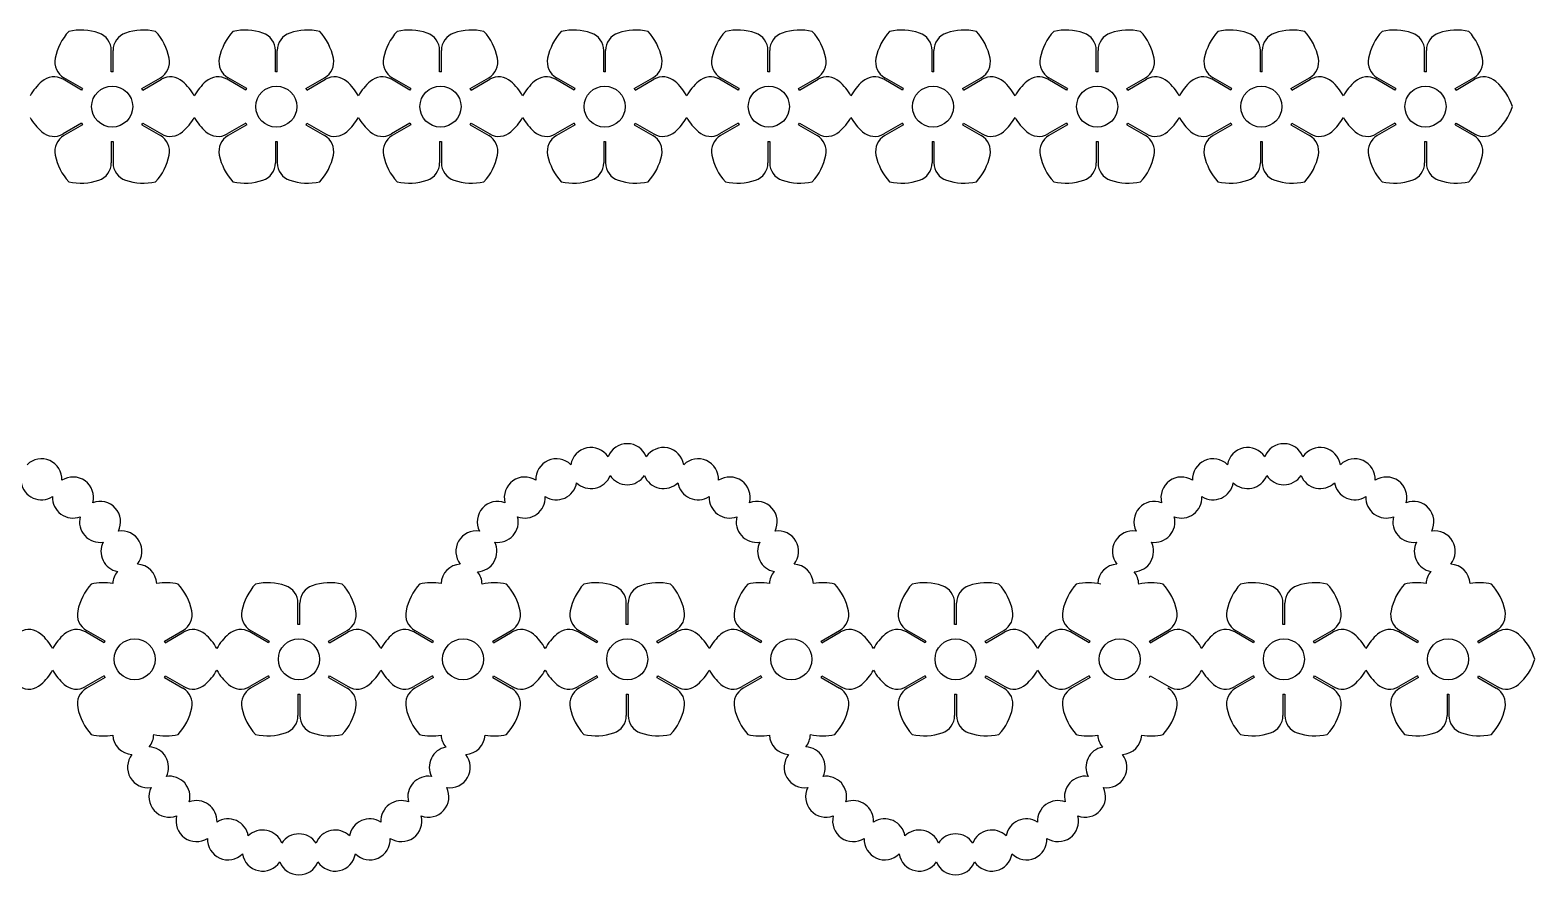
# Model space of a CAD drawing. Extents: x 437 to 1097, y -164 to 79.
# Drawn here: x 950.2 to 1096.8, y -3.3 to 79.1 of the extents above; entities that cross this region are included whole.
import ezdxf

# ---------------------------------------------------------------- set-up
doc = ezdxf.new("R2010")
doc.units = 0
doc.layers.get('0').update_dxf_attribs({"linetype": 'CONTINUOUS'})

msp = doc.modelspace()

# ---------------------------------------------------------------- linework, layer by layer
for p, q in [((958.07342, 74.988707), (958.07342, 77.085518)), ((958.25162, 74.988707), (958.25162, 77.085518)), ((974.07342, 74.988707), (974.07342, 77.085518)), ((974.25162, 74.988707), (974.25162, 77.085518)), ((990.07342, 74.988707), (990.07342, 77.085518)), ((990.25162, 74.988707), (990.25162, 77.085518)), ((1006.07342, 74.988707), (1006.07342, 77.085518)), ((1006.25162, 74.988707), (1006.25162, 77.085518)), ((1022.07342, 74.988707), (1022.07342, 77.085518)), ((1022.25162, 74.988707), (1022.25162, 77.085518)), ((1038.07342, 74.988707), (1038.07342, 77.085518)), ((1038.25162, 74.988707), (1038.25162, 77.085518)), ((1054.07342, 74.988707), (1054.07342, 77.085518)), ((1054.25162, 74.988707), (1054.25162, 77.085518)), ((1070.07342, 74.988707), (1070.07342, 77.085518)), ((1070.25162, 74.988707), (1070.25162, 77.085518)), ((1086.07342, 74.988707), (1086.07342, 77.085518)), ((1086.25162, 74.988707), (1086.25162, 77.085518)), ((955.185869, 73.218695), (953.369977, 74.2671)), ((955.274969, 73.373021), (953.459077, 74.421426)), ((961.050071, 73.373021), (962.865963, 74.421426)), ((961.139171, 73.218695), (962.955063, 74.2671)), ((971.185869, 73.218695), (969.369977, 74.2671)), ((971.274969, 73.373021), (969.459077, 74.421426)), ((977.050071, 73.373021), (978.865963, 74.421426)), ((977.139171, 73.218695), (978.955063, 74.2671)), ((987.185869, 73.218695), (985.369977, 74.2671)), ((987.274969, 73.373021), (985.459077, 74.421426)), ((993.050071, 73.373021), (994.865963, 74.421426)), ((993.139171, 73.218695), (994.955063, 74.2671)), ((1003.185869, 73.218695), (1001.369977, 74.2671)), ((1003.274969, 73.373021), (1001.459077, 74.421426)), ((1009.050071, 73.373021), (1010.865963, 74.421426)), ((1009.139171, 73.218695), (1010.955063, 74.2671)), ((1019.185869, 73.218695), (1017.369977, 74.2671)), ((1019.274969, 73.373021), (1017.459077, 74.421426)), ((1025.050071, 73.373021), (1026.865963, 74.421426)), ((1025.139171, 73.218695), (1026.955063, 74.2671)), ((1035.185869, 73.218695), (1033.369977, 74.2671)), ((1035.274969, 73.373021), (1033.459077, 74.421426)), ((1041.050071, 73.373021), (1042.865963, 74.421426)), ((1041.139171, 73.218695), (1042.955063, 74.2671)), ((1051.185869, 73.218695), (1049.369977, 74.2671)), ((1051.274969, 73.373021), (1049.459077, 74.421426)), ((1051.274969, 73.373021), (1049.459077, 74.421426)), ((1057.050071, 73.373021), (1058.865963, 74.421426)), ((1057.139171, 73.218695), (1058.955063, 74.2671)), ((1067.185869, 73.218695), (1065.369977, 74.2671)), ((1067.274969, 73.373021), (1065.459077, 74.421426)), ((1073.050071, 73.373021), (1074.865963, 74.421426)), ((1073.139171, 73.218695), (1074.955063, 74.2671)), ((1083.185869, 73.218695), (1081.369977, 74.2671)), ((1083.274969, 73.373021), (1081.459077, 74.421426)), ((1089.050071, 73.373021), (1090.865963, 74.421426)), ((1089.139171, 73.218695), (1090.955063, 74.2671)), ((955.185869, 69.987322), (953.369977, 68.938916)), ((955.274969, 69.832996), (953.459077, 68.78459)), ((961.050071, 69.832996), (962.865963, 68.78459)), ((961.139171, 69.987322), (962.955063, 68.938916)), ((971.185869, 69.987322), (969.369977, 68.938916)), ((971.274969, 69.832996), (969.459077, 68.78459)), ((977.050071, 69.832996), (978.865963, 68.78459)), ((977.139171, 69.987322), (978.955063, 68.938916)), ((987.185869, 69.987322), (985.369977, 68.938916)), ((987.274969, 69.832996), (985.459077, 68.78459)), ((993.050071, 69.832996), (994.865963, 68.78459)), ((993.139171, 69.987322), (994.955063, 68.938916)), ((1003.185869, 69.987322), (1001.369977, 68.938916)), ((1003.274969, 69.832996), (1001.459077, 68.78459)), ((1009.050071, 69.832996), (1010.865963, 68.78459)), ((1009.139171, 69.987322), (1010.955063, 68.938916)), ((1019.185869, 69.987322), (1017.369977, 68.938916)), ((1019.274969, 69.832996), (1017.459077, 68.78459)), ((1025.050071, 69.832996), (1026.865963, 68.78459)), ((1025.139171, 69.987322), (1026.955063, 68.938916)), ((1035.185869, 69.987322), (1033.369977, 68.938916)), ((1035.274969, 69.832996), (1033.459077, 68.78459)), ((1041.050071, 69.832996), (1042.865963, 68.78459)), ((1041.139171, 69.987322), (1042.955063, 68.938916)), ((1051.185869, 69.987322), (1049.369977, 68.938916)), ((1051.274969, 69.832996), (1049.459077, 68.78459)), ((1057.050071, 69.832996), (1058.865963, 68.78459)), ((1057.139171, 69.987322), (1058.955063, 68.938916)), ((1067.185869, 69.987322), (1065.369977, 68.938916)), ((1067.274969, 69.832996), (1065.459077, 68.78459)), ((1073.050071, 69.832996), (1074.865963, 68.78459)), ((1073.139171, 69.987322), (1074.955063, 68.938916)), ((1083.185869, 69.987322), (1081.369977, 68.938916)), ((1083.274969, 69.832996), (1081.459077, 68.78459)), ((1089.050071, 69.832996), (1090.865963, 68.78459)), ((1089.139171, 69.987322), (1090.955063, 68.938916)), ((958.07342, 68.217309), (958.07342, 66.120498)), ((958.25162, 68.217309), (958.25162, 66.120498)), ((974.07342, 68.217309), (974.07342, 66.120498)), ((974.25162, 68.217309), (974.25162, 66.120498)), ((990.07342, 68.217309), (990.07342, 66.120498)), ((990.25162, 68.217309), (990.25162, 66.120498)), ((1006.07342, 68.217309), (1006.07342, 66.120498)), ((1006.25162, 68.217309), (1006.25162, 66.120498)), ((1022.07342, 68.217309), (1022.07342, 66.120498)), ((1022.25162, 68.217309), (1022.25162, 66.120498)), ((1038.07342, 68.217309), (1038.07342, 66.120498)), ((1038.25162, 68.217309), (1038.25162, 66.120498)), ((1054.07342, 68.217309), (1054.07342, 66.120498)), ((1054.25162, 68.217309), (1054.25162, 66.120498)), ((1070.07342, 68.217309), (1070.07342, 66.120498)), ((1070.25162, 68.217309), (1070.25162, 66.120498)), ((1086.07342, 68.217309), (1086.07342, 66.120498)), ((1086.25162, 68.217309), (1086.25162, 66.120498)), ((976.271918, 21.128905), (976.271918, 23.225716)), ((976.450118, 21.128905), (976.450118, 23.225716)), ((1008.271918, 21.128905), (1008.271918, 23.225716)), ((1008.450118, 21.128905), (1008.450118, 23.225716)), ((1040.271918, 21.128905), (1040.271918, 23.225716)), ((1040.450118, 21.128905), (1040.450118, 23.225716)), ((1072.271918, 21.128905), (1072.271918, 23.225716)), ((1072.450118, 21.128905), (1072.450118, 23.225716)), ((957.473466, 19.513219), (955.657574, 20.561624)), ((963.248569, 19.513219), (965.064461, 20.561624)), ((973.473466, 19.513219), (971.657574, 20.561624)), ((979.248569, 19.513219), (981.064461, 20.561624)), ((989.473466, 19.513219), (987.657574, 20.561624)), ((995.248569, 19.513219), (997.064461, 20.561624)), ((1005.473466, 19.513219), (1003.657574, 20.561624)), ((1011.248569, 19.513219), (1013.064461, 20.561624)), ((1021.473466, 19.513219), (1019.657574, 20.561624)), ((1027.248569, 19.513219), (1029.064461, 20.561624)), ((1037.473466, 19.513219), (1035.657574, 20.561624)), ((1043.248569, 19.513219), (1045.064461, 20.561624)), ((1053.473466, 19.513219), (1051.657574, 20.561624)), ((1059.248569, 19.513219), (1061.064461, 20.561624)), ((1069.473466, 19.513219), (1067.657574, 20.561624)), ((1075.248569, 19.513219), (1077.064461, 20.561624)), ((1085.473466, 19.513219), (1083.657574, 20.561624)), ((1091.248569, 19.513219), (1093.064461, 20.561624)), ((957.384366, 19.358893), (955.568474, 20.407299)), ((963.337669, 19.358893), (965.153561, 20.407299)), ((973.384366, 19.358893), (971.568474, 20.407299)), ((979.337669, 19.358893), (981.153561, 20.407299)), ((989.384366, 19.358893), (987.568474, 20.407299)), ((995.337669, 19.358893), (997.153561, 20.407299)), ((1005.384366, 19.358893), (1003.568474, 20.407299)), ((1011.337669, 19.358893), (1013.153561, 20.407299)), ((1021.384366, 19.358893), (1019.568474, 20.407299)), ((1027.337669, 19.358893), (1029.153561, 20.407299)), ((1037.384366, 19.358893), (1035.568474, 20.407299)), ((1043.337669, 19.358893), (1045.153561, 20.407299)), ((1053.384366, 19.358893), (1051.568474, 20.407299)), ((1059.337669, 19.358893), (1061.153561, 20.407299)), ((1069.384366, 19.358893), (1067.568474, 20.407299)), ((1075.337669, 19.358893), (1077.153561, 20.407299)), ((1085.384366, 19.358893), (1083.568474, 20.407299)), ((1091.337669, 19.358893), (1093.153561, 20.407299)), ((957.384366, 16.12752), (955.568474, 15.079114)), ((957.473466, 15.973194), (955.657574, 14.924788)), ((963.248569, 15.973194), (965.064461, 14.924788)), ((963.337669, 16.12752), (965.153561, 15.079114)), ((973.384366, 16.12752), (971.568474, 15.079114)), ((973.473466, 15.973194), (971.657574, 14.924788)), ((979.248569, 15.973194), (981.064461, 14.924788)), ((979.337669, 16.12752), (981.153561, 15.079114)), ((989.384366, 16.12752), (987.568474, 15.079114)), ((989.473466, 15.973194), (987.657574, 14.924788)), ((995.248569, 15.973194), (997.064461, 14.924788)), ((995.337669, 16.12752), (997.153561, 15.079114)), ((1005.384366, 16.12752), (1003.568474, 15.079114)), ((1005.473466, 15.973194), (1003.657574, 14.924788)), ((1011.248569, 15.973194), (1013.064461, 14.924788)), ((1011.337669, 16.12752), (1013.153561, 15.079114)), ((1021.384366, 16.12752), (1019.568474, 15.079114)), ((1021.473466, 15.973194), (1019.657574, 14.924788)), ((1027.248569, 15.973194), (1029.064461, 14.924788)), ((1027.337669, 16.12752), (1029.153561, 15.079114)), ((1037.384366, 16.12752), (1035.568474, 15.079114)), ((1037.473466, 15.973194), (1035.657574, 14.924788)), ((1043.248569, 15.973194), (1045.064461, 14.924788)), ((1043.337669, 16.12752), (1045.153561, 15.079114)), ((1053.384366, 16.12752), (1051.568474, 15.079114)), ((1053.473466, 15.973194), (1051.657574, 14.924788)), ((1059.337669, 16.12752), (1061.153561, 15.079114)), ((1069.384366, 16.12752), (1067.568474, 15.079114)), ((1069.473466, 15.973194), (1067.657574, 14.924788)), ((1075.248569, 15.973194), (1077.064461, 14.924788)), ((1075.337669, 16.12752), (1077.153561, 15.079114)), ((1085.384366, 16.12752), (1083.568474, 15.079114)), ((1085.473466, 15.973194), (1083.657574, 14.924788)), ((1091.248569, 15.973194), (1093.064461, 14.924788)), ((1091.337669, 16.12752), (1093.153561, 15.079114)), ((976.271918, 14.357507), (976.271918, 12.260696)), ((976.450118, 14.357507), (976.450118, 12.260696)), ((1008.271918, 14.357507), (1008.271918, 12.260696)), ((1008.450118, 14.357507), (1008.450118, 12.260696)), ((1040.271918, 14.357507), (1040.271918, 12.260696)), ((1040.450118, 14.357507), (1040.450118, 12.260696)), ((1072.271918, 14.357507), (1072.271918, 12.260696)), ((1072.450118, 14.357507), (1072.450118, 12.260696)), ((1088.271918, 14.357507), (1088.271918, 12.260696)), ((1088.450118, 14.357507), (1088.450118, 12.260696))]:
    msp.add_line(p, q)
for centre in [(958.16252, 71.603008), (974.16252, 71.603008), (990.16252, 71.603008), (1006.16252, 71.603008), (1022.16252, 71.603008), (1038.16252, 71.603008), (1054.16252, 71.603008), (1070.16252, 71.603008), (1086.16252, 71.603008), (960.361018, 17.743206), (976.361018, 17.743206), (992.361018, 17.743206), (1008.361018, 17.743206), (1024.361018, 17.743206), (1040.361018, 17.743206), (1056.361018, 17.743206), (1072.361018, 17.743206), (1088.361018, 17.743206)]:
    msp.add_circle(centre, 2)
for centre, radius, start, end in [((957.99547, 75.227875), 5.50111, 137.648015, 168.573289), ((955.106819, 73.560111), 5.50111, 71.426711, 102.351985), ((956.29142, 77.085518), 1.782, 0, 71.426711), ((960.03362, 77.085518), 1.782, 108.573289, 180), ((961.218221, 73.560111), 5.50111, 77.648015, 108.573289), ((958.32957, 75.227875), 5.50111, 11.426711, 42.351985), ((973.99547, 75.227875), 5.50111, 137.648015, 168.573289), ((971.106819, 73.560111), 5.50111, 71.426711, 102.351985), ((972.29142, 77.085518), 1.782, 360, 71.426711), ((976.03362, 77.085518), 1.782, 108.573289, 180), ((977.218221, 73.560111), 5.50111, 77.648015, 108.573289), ((974.32957, 75.227875), 5.50111, 11.426711, 42.351985), ((989.99547, 75.227875), 5.50111, 137.648015, 168.573289), ((987.106819, 73.560111), 5.50111, 71.426711, 102.351985), ((988.29142, 77.085518), 1.782, 0, 71.426711), ((992.03362, 77.085518), 1.782, 108.573289, 180), ((993.218221, 73.560111), 5.50111, 77.648015, 108.573289), ((990.32957, 75.227875), 5.50111, 11.426711, 42.351985), ((1005.99547, 75.227875), 5.50111, 137.648015, 168.573289), ((1003.106819, 73.560111), 5.50111, 71.426711, 102.351985), ((1004.29142, 77.085518), 1.782, 360, 71.426711), ((1008.03362, 77.085518), 1.782, 108.573289, 180), ((1009.218221, 73.560111), 5.50111, 77.648015, 108.573289), ((1006.32957, 75.227875), 5.50111, 11.426711, 42.351985), ((1021.99547, 75.227875), 5.50111, 137.648015, 168.573289), ((1019.106819, 73.560111), 5.50111, 71.426711, 102.351985), ((1020.29142, 77.085518), 1.782, 0, 71.426711), ((1024.03362, 77.085518), 1.782, 108.573289, 180), ((1025.218221, 73.560111), 5.50111, 77.648015, 108.573289), ((1022.32957, 75.227875), 5.50111, 11.426711, 42.351985), ((1037.99547, 75.227875), 5.50111, 137.648015, 168.573289), ((1035.106819, 73.560111), 5.50111, 71.426711, 102.351985), ((1036.29142, 77.085518), 1.782, 360, 71.426711), ((1040.03362, 77.085518), 1.782, 108.573289, 180), ((1041.218221, 73.560111), 5.50111, 77.648015, 108.573289), ((1038.32957, 75.227875), 5.50111, 11.426711, 42.351985), ((1053.99547, 75.227875), 5.50111, 137.648015, 168.573289), ((1051.106819, 73.560111), 5.50111, 71.426711, 102.351985), ((1052.29142, 77.085518), 1.782, 0, 71.426711), ((1056.03362, 77.085518), 1.782, 108.573289, 180), ((1057.218221, 73.560111), 5.50111, 77.648015, 108.573289), ((1054.32957, 75.227875), 5.50111, 11.426711, 42.351985), ((1069.99547, 75.227875), 5.50111, 137.648015, 168.573289), ((1067.106819, 73.560111), 5.50111, 71.426711, 102.351985), ((1068.29142, 77.085518), 1.782, 360, 71.426711), ((1072.03362, 77.085518), 1.782, 108.573289, 180), ((1073.218221, 73.560111), 5.50111, 77.648015, 108.573289), ((1070.32957, 75.227875), 5.50111, 11.426711, 42.351985), ((1085.99547, 75.227875), 5.50111, 137.648015, 168.573289), ((1083.106819, 73.560111), 5.50111, 71.426711, 102.351985), ((1084.29142, 77.085518), 1.782, 360, 71.426711), ((1088.03362, 77.085518), 1.782, 108.573289, 180), ((1089.218221, 73.560111), 5.50111, 77.648015, 108.573289), ((1086.32957, 75.227875), 5.50111, 11.426711, 42.351985), ((954.350077, 75.964683), 1.782, 168.573289, 240), ((961.974963, 75.964683), 1.782, 300, 11.426711), ((970.350077, 75.964683), 1.782, 168.573289, 240), ((977.974963, 75.964683), 1.782, 300, 11.426711), ((986.350077, 75.964683), 1.782, 168.573289, 240), ((993.974963, 75.964683), 1.782, 300, 11.426711), ((1002.350077, 75.964683), 1.782, 168.573289, 240), ((1009.974963, 75.964683), 1.782, 300, 11.426711), ((1018.350077, 75.964683), 1.782, 168.573289, 240), ((1025.974963, 75.964683), 1.782, 300, 11.426711), ((1034.350077, 75.964683), 1.782, 168.573289, 240), ((1041.974963, 75.964683), 1.782, 300, 11.426711), ((1050.350077, 75.964683), 1.782, 168.573289, 240), ((1057.974963, 75.964683), 1.782, 300, 11.426711), ((1066.350077, 75.964683), 1.782, 168.573289, 240), ((1073.974963, 75.964683), 1.782, 300, 11.426711), ((1082.350077, 75.964683), 1.782, 168.573289, 240), ((1089.974963, 75.964683), 1.782, 300, 11.426711), ((958.16252, 71.603008), 3.386871, 88.492519, 91.507481), ((974.16252, 71.603008), 3.386871, 88.492519, 91.507481), ((990.16252, 71.603008), 3.386871, 88.492519, 91.507481), ((1006.16252, 71.603008), 3.386871, 88.492519, 91.507481), ((1022.16252, 71.603008), 3.386871, 88.492519, 91.507481), ((1038.16252, 71.603008), 3.386871, 88.492519, 91.507481), ((1054.16252, 71.603008), 3.386871, 88.492519, 91.507481), ((1070.16252, 71.603008), 3.386871, 88.492519, 91.507481), ((1086.16252, 71.603008), 3.386871, 88.492519, 91.507481), ((954.939769, 69.935245), 5.50111, 131.426711, 150.275021), ((952.478977, 72.723843), 1.782, 60, 131.426711), ((958.16252, 71.603008), 3.386871, 148.492519, 151.507481), ((958.16252, 71.603008), 3.386871, 28.492519, 31.507481), ((963.846063, 72.723843), 1.782, 48.573289, 120), ((961.385271, 69.935245), 5.50111, 29.724979, 48.573289), ((970.939769, 69.935245), 5.50111, 131.426711, 150.275021), ((968.478977, 72.723843), 1.782, 60, 131.426711), ((974.16252, 71.603008), 3.386871, 148.492519, 151.507481), ((974.16252, 71.603008), 3.386871, 28.492519, 31.507481), ((979.846063, 72.723843), 1.782, 48.573289, 120), ((977.385271, 69.935245), 5.50111, 29.724979, 48.573289), ((986.939769, 69.935245), 5.50111, 131.426711, 150.275021), ((984.478977, 72.723843), 1.782, 60, 131.426711), ((990.16252, 71.603008), 3.386871, 148.492519, 151.507481), ((990.16252, 71.603008), 3.386871, 28.492519, 31.507481), ((995.846063, 72.723843), 1.782, 48.573289, 120), ((993.385271, 69.935245), 5.50111, 29.724979, 48.573289), ((1002.939769, 69.935245), 5.50111, 131.426711, 150.275021), ((1000.478977, 72.723843), 1.782, 60, 131.426711), ((1006.16252, 71.603008), 3.386871, 148.492519, 151.507481), ((1006.16252, 71.603008), 3.386871, 28.492519, 31.507481), ((1011.846063, 72.723843), 1.782, 48.573289, 120), ((1009.385271, 69.935245), 5.50111, 29.724979, 48.573289), ((1018.939769, 69.935245), 5.50111, 131.426711, 150.275021), ((1016.478977, 72.723843), 1.782, 60, 131.426711), ((1022.16252, 71.603008), 3.386871, 148.492519, 151.507481), ((1022.16252, 71.603008), 3.386871, 28.492519, 31.507481), ((1027.846063, 72.723843), 1.782, 48.573289, 120), ((1025.385271, 69.935245), 5.50111, 29.724979, 48.573289), ((1034.939769, 69.935245), 5.50111, 131.426711, 150.275021), ((1032.478977, 72.723843), 1.782, 60, 131.426711), ((1038.16252, 71.603008), 3.386871, 148.492519, 151.507481), ((1038.16252, 71.603008), 3.386871, 28.492519, 31.507481), ((1043.846063, 72.723843), 1.782, 48.573289, 120), ((1041.385271, 69.935245), 5.50111, 29.724979, 48.573289), ((1050.939769, 69.935245), 5.50111, 131.426711, 150.275021), ((1048.478977, 72.723843), 1.782, 60, 131.426711), ((1054.16252, 71.603008), 3.386871, 148.492519, 151.507481), ((1054.16252, 71.603008), 3.386871, 28.492519, 31.507481), ((1059.846063, 72.723843), 1.782, 48.573289, 120), ((1057.385271, 69.935245), 5.50111, 29.724979, 48.573289), ((1066.939769, 69.935245), 5.50111, 131.426711, 150.275021), ((1064.478977, 72.723843), 1.782, 60, 131.426711), ((1070.16252, 71.603008), 3.386871, 148.492519, 151.507481), ((1070.16252, 71.603008), 3.386871, 28.492519, 31.507481), ((1075.846063, 72.723843), 1.782, 48.573289, 120), ((1073.385271, 69.935245), 5.50111, 29.724979, 48.573289), ((1082.939769, 69.935245), 5.50111, 131.426711, 150.275021), ((1080.478977, 72.723843), 1.782, 60, 131.426711), ((1086.16252, 71.603008), 3.386871, 148.492519, 151.507481), ((1086.16252, 71.603008), 3.386871, 28.492519, 31.507481), ((1091.846063, 72.723843), 1.782, 48.573289, 120), ((1089.385271, 69.935245), 5.50111, 17.648015, 48.573289), ((954.939769, 73.270772), 5.50111, 209.724979, 228.573289), ((961.385271, 73.270772), 5.50111, 311.426711, 330.275021), ((970.939769, 73.270772), 5.50111, 209.724979, 228.573289), ((977.385271, 73.270772), 5.50111, 311.426711, 330.275021), ((986.939769, 73.270772), 5.50111, 209.724979, 228.573289), ((993.385271, 73.270772), 5.50111, 311.426711, 330.275021), ((1002.939769, 73.270772), 5.50111, 209.724979, 228.573289), ((1009.385271, 73.270772), 5.50111, 311.426711, 330.275021), ((1018.939769, 73.270772), 5.50111, 209.724979, 228.573289), ((1025.385271, 73.270772), 5.50111, 311.426711, 330.275021), ((1034.939769, 73.270772), 5.50111, 209.724979, 228.573289), ((1041.385271, 73.270772), 5.50111, 311.426711, 330.275021), ((1050.939769, 73.270772), 5.50111, 209.724979, 228.573289), ((1057.385271, 73.270772), 5.50111, 311.426711, 330.275021), ((1066.939769, 73.270772), 5.50111, 209.724979, 228.573289), ((1073.385271, 73.270772), 5.50111, 311.426711, 330.275021), ((1082.939769, 73.270772), 5.50111, 209.724979, 228.573289), ((1089.385271, 73.270772), 5.50111, 311.426711, 342.351985), ((952.478977, 70.482173), 1.782, 228.573289, 300), ((958.16252, 71.603008), 3.386871, 208.492519, 211.507481), ((958.16252, 71.603008), 3.386871, 328.492519, 331.507481), ((963.846063, 70.482173), 1.782, 240, 311.426711), ((968.478977, 70.482173), 1.782, 228.573289, 300), ((974.16252, 71.603008), 3.386871, 208.492519, 211.507481), ((974.16252, 71.603008), 3.386871, 328.492519, 331.507481), ((979.846063, 70.482173), 1.782, 240, 311.426711), ((984.478977, 70.482173), 1.782, 228.573289, 300), ((990.16252, 71.603008), 3.386871, 208.492519, 211.507481), ((990.16252, 71.603008), 3.386871, 328.492519, 331.507481), ((995.846063, 70.482173), 1.782, 240, 311.426711), ((1000.478977, 70.482173), 1.782, 228.573289, 300), ((1006.16252, 71.603008), 3.386871, 208.492519, 211.507481), ((1006.16252, 71.603008), 3.386871, 328.492519, 331.507481), ((1011.846063, 70.482173), 1.782, 240, 311.426711), ((1016.478977, 70.482173), 1.782, 228.573289, 300), ((1022.16252, 71.603008), 3.386871, 208.492519, 211.507481), ((1022.16252, 71.603008), 3.386871, 328.492519, 331.507481), ((1027.846063, 70.482173), 1.782, 240, 311.426711), ((1032.478977, 70.482173), 1.782, 228.573289, 300), ((1038.16252, 71.603008), 3.386871, 208.492519, 211.507481), ((1038.16252, 71.603008), 3.386871, 328.492519, 331.507481), ((1043.846063, 70.482173), 1.782, 240, 311.426711), ((1048.478977, 70.482173), 1.782, 228.573289, 300), ((1054.16252, 71.603008), 3.386871, 208.492519, 211.507481), ((1054.16252, 71.603008), 3.386871, 328.492519, 331.507481), ((1059.846063, 70.482173), 1.782, 240, 311.426711), ((1064.478977, 70.482173), 1.782, 228.573289, 300), ((1070.16252, 71.603008), 3.386871, 208.492519, 211.507481), ((1070.16252, 71.603008), 3.386871, 328.492519, 331.507481), ((1075.846063, 70.482173), 1.782, 240, 311.426711), ((1080.478977, 70.482173), 1.782, 228.573289, 300), ((1086.16252, 71.603008), 3.386871, 208.492519, 211.507481), ((1086.16252, 71.603008), 3.386871, 328.492519, 331.507481), ((1091.846063, 70.482173), 1.782, 240, 311.426711), ((954.350077, 67.241333), 1.782, 120, 191.426711), ((958.16252, 71.603008), 3.386871, 268.492519, 271.507481), ((961.974963, 67.241333), 1.782, 348.573289, 60), ((970.350077, 67.241333), 1.782, 120, 191.426711), ((974.16252, 71.603008), 3.386871, 268.492519, 271.507481), ((977.974963, 67.241333), 1.782, 348.573289, 60), ((986.350077, 67.241333), 1.782, 120, 191.426711), ((990.16252, 71.603008), 3.386871, 268.492519, 271.507481), ((993.974963, 67.241333), 1.782, 348.573289, 60), ((1002.350077, 67.241333), 1.782, 120, 191.426711), ((1006.16252, 71.603008), 3.386871, 268.492519, 271.507481), ((1009.974963, 67.241333), 1.782, 348.573289, 60), ((1018.350077, 67.241333), 1.782, 120, 191.426711), ((1022.16252, 71.603008), 3.386871, 268.492519, 271.507481), ((1025.974963, 67.241333), 1.782, 348.573289, 60), ((1034.350077, 67.241333), 1.782, 120, 191.426711), ((1038.16252, 71.603008), 3.386871, 268.492519, 271.507481), ((1041.974963, 67.241333), 1.782, 348.573289, 60), ((1050.350077, 67.241333), 1.782, 120, 191.426711), ((1054.16252, 71.603008), 3.386871, 268.492519, 271.507481), ((1057.974963, 67.241333), 1.782, 348.573289, 60), ((1066.350077, 67.241333), 1.782, 120, 191.426711), ((1070.16252, 71.603008), 3.386871, 268.492519, 271.507481), ((1073.974963, 67.241333), 1.782, 348.573289, 60), ((1082.350077, 67.241333), 1.782, 120, 191.426711), ((1086.16252, 71.603008), 3.386871, 268.492519, 271.507481), ((1089.974963, 67.241333), 1.782, 348.573289, 60), ((957.99547, 67.978142), 5.50111, 191.426711, 222.351985), ((956.29142, 66.120498), 1.782, 288.573289, 360), ((960.03362, 66.120498), 1.782, 180, 251.426711), ((958.32957, 67.978142), 5.50111, 317.648015, 348.573289), ((973.99547, 67.978142), 5.50111, 191.426711, 222.351985), ((972.29142, 66.120498), 1.782, 288.573289, 0), ((976.03362, 66.120498), 1.782, 180, 251.426711), ((974.32957, 67.978142), 5.50111, 317.648015, 348.573289), ((989.99547, 67.978142), 5.50111, 191.426711, 222.351985), ((988.29142, 66.120498), 1.782, 288.573289, 360), ((992.03362, 66.120498), 1.782, 180, 251.426711), ((990.32957, 67.978142), 5.50111, 317.648015, 348.573289), ((1005.99547, 67.978142), 5.50111, 191.426711, 222.351985), ((1004.29142, 66.120498), 1.782, 288.573289, 0), ((1008.03362, 66.120498), 1.782, 180, 251.426711), ((1006.32957, 67.978142), 5.50111, 317.648015, 348.573289), ((1021.99547, 67.978142), 5.50111, 191.426711, 222.351985), ((1020.29142, 66.120498), 1.782, 288.573289, 360), ((1024.03362, 66.120498), 1.782, 180, 251.426711), ((1022.32957, 67.978142), 5.50111, 317.648015, 348.573289), ((1037.99547, 67.978142), 5.50111, 191.426711, 222.351985), ((1036.29142, 66.120498), 1.782, 288.573289, 0), ((1040.03362, 66.120498), 1.782, 180, 251.426711), ((1038.32957, 67.978142), 5.50111, 317.648015, 348.573289), ((1053.99547, 67.978142), 5.50111, 191.426711, 222.351985), ((1052.29142, 66.120498), 1.782, 288.573289, 360), ((1056.03362, 66.120498), 1.782, 180, 251.426711), ((1054.32957, 67.978142), 5.50111, 317.648015, 348.573289), ((1069.99547, 67.978142), 5.50111, 191.426711, 222.351985), ((1068.29142, 66.120498), 1.782, 288.573289, 0), ((1072.03362, 66.120498), 1.782, 180, 251.426711), ((1070.32957, 67.978142), 5.50111, 317.648015, 348.573289), ((1085.99547, 67.978142), 5.50111, 191.426711, 222.351985), ((1084.29142, 66.120498), 1.782, 288.573289, 0), ((1088.03362, 66.120498), 1.782, 180, 251.426711), ((1086.32957, 67.978142), 5.50111, 317.648015, 348.573289), ((955.106819, 69.645906), 5.50111, 257.648015, 288.573289), ((961.218221, 69.645906), 5.50111, 251.426711, 282.351985), ((971.106819, 69.645906), 5.50111, 257.648015, 288.573289), ((977.218221, 69.645906), 5.50111, 251.426711, 282.351985), ((987.106819, 69.645906), 5.50111, 257.648015, 288.573289), ((993.218221, 69.645906), 5.50111, 251.426711, 282.351985), ((1003.106819, 69.645906), 5.50111, 257.648015, 288.573289), ((1009.218221, 69.645906), 5.50111, 251.426711, 282.351985), ((1019.106819, 69.645906), 5.50111, 257.648015, 288.573289), ((1025.218221, 69.645906), 5.50111, 251.426711, 282.351985), ((1035.106819, 69.645906), 5.50111, 257.648015, 288.573289), ((1041.218221, 69.645906), 5.50111, 251.426711, 282.351985), ((1051.106819, 69.645906), 5.50111, 257.648015, 288.573289), ((1057.218221, 69.645906), 5.50111, 251.426711, 282.351985), ((1067.106819, 69.645906), 5.50111, 257.648015, 288.573289), ((1073.218221, 69.645906), 5.50111, 251.426711, 282.351985), ((1083.106819, 69.645906), 5.50111, 257.648015, 288.573289), ((1089.218221, 69.645906), 5.50111, 251.426711, 282.351985), ((1004.830821, 36.382092), 2, 33.450379, 170.549621), ((1008.361018, 36.753131), 2, 21.450379, 158.549621), ((1011.891214, 36.382092), 2, 9.450379, 146.549621), ((1068.830821, 36.382092), 2, 33.450379, 170.549621), ((1072.361018, 36.753131), 2, 21.450379, 158.549621), ((1075.891214, 36.382092), 2, 9.450379, 146.549621), ((951.267124, 35.285193), 2, 357.450379, 134.549621), ((1001.454911, 35.285193), 2, 45.450379, 182.549621), ((1015.267124, 35.285193), 2, 357.450379, 134.549621), ((1065.454911, 35.285193), 2, 45.450379, 182.549621), ((1079.267124, 35.285193), 2, 357.450379, 134.549621), ((954.341203, 33.510372), 2, 345.450379, 122.549621), ((998.380832, 33.510372), 2, 57.450379, 194.549621), ((1004.830821, 36.382092), 2, 225.450379, 338.549621), ((1008.361018, 36.753131), 2, 213.450379, 326.549621), ((1011.891214, 36.382092), 2, 201.450379, 314.549621), ((1018.341203, 33.510372), 2, 345.450379, 122.549621), ((1062.380832, 33.510372), 2, 57.450379, 194.549621), ((1068.830821, 36.382092), 2, 225.450379, 338.549621), ((1072.361018, 36.753131), 2, 213.450379, 326.549621), ((1075.891214, 36.382092), 2, 201.450379, 314.549621), ((1082.341203, 33.510372), 2, 345.450379, 122.549621), ((951.267124, 35.285193), 2, 189.450379, 302.549621), ((1001.454911, 35.285193), 2, 237.450379, 350.549621), ((1015.267124, 35.285193), 2, 189.450379, 302.549621), ((1065.454911, 35.285193), 2, 237.450379, 350.549621), ((1079.267124, 35.285193), 2, 189.450379, 302.549621), ((954.341203, 33.510372), 2, 177.450379, 290.549621), ((956.979101, 31.135198), 2, 333.450379, 110.549621), ((995.742934, 31.135198), 2, 69.450379, 206.549621), ((998.380832, 33.510372), 2, 249.450379, 2.549621), ((1018.341203, 33.510372), 2, 177.450379, 290.549621), ((1020.979101, 31.135198), 2, 333.450379, 110.549621), ((1059.742934, 31.135198), 2, 69.450379, 206.549621), ((1062.380832, 33.510372), 2, 249.450379, 2.549621), ((1082.341203, 33.510372), 2, 177.450379, 290.549621), ((1084.979101, 31.135198), 2, 333.450379, 110.549621), ((956.979101, 31.135198), 2, 165.450379, 278.549621), ((995.742934, 31.135198), 2, 261.450379, 14.549621), ((1020.979101, 31.135198), 2, 165.450379, 278.549621), ((1059.742934, 31.135198), 2, 261.450379, 14.549621), ((1084.979101, 31.135198), 2, 165.450379, 278.549621), ((959.065528, 28.263478), 2, 321.450379, 98.549621), ((993.656507, 28.263478), 2, 81.450379, 218.549621), ((1023.065528, 28.263478), 2, 321.450379, 98.549621), ((1057.656507, 28.263478), 2, 81.450379, 218.549621), ((1087.065528, 28.263478), 2, 321.450379, 98.549621), ((959.065528, 28.263478), 2, 153.450379, 258.790866), ((993.656507, 28.263478), 2, 273.450379, 26.549621), ((1023.065528, 28.263478), 2, 153.450379, 258.790866), ((1057.656507, 28.263478), 2, 273.450379, 26.549621), ((1087.065528, 28.263478), 2, 153.450379, 258.790866), ((960.509297, 25.020719), 2, 3.00604, 86.549621), ((992.212738, 25.020719), 2, 93.450379, 176.99396), ((1024.509297, 25.020719), 2, 3.00604, 86.549621), ((1056.212738, 25.020719), 2, 93.450379, 176.99396), ((1088.509297, 25.020719), 2, 3.00604, 86.549621), ((960.193968, 21.368073), 5.50111, 137.648015, 168.573289), ((957.305316, 19.700309), 5.50111, 80.476468, 102.351985), ((960.212738, 25.020719), 2, 140.174221, 176.99396), ((963.416719, 19.700309), 5.50111, 77.648015, 99.523532), ((960.528067, 21.368073), 5.50111, 11.426711, 42.351985), ((976.193968, 21.368073), 5.50111, 137.648015, 168.573289), ((973.305316, 19.700309), 5.50111, 71.426711, 102.351985), ((979.416719, 19.700309), 5.50111, 77.648015, 108.573289), ((976.528067, 21.368073), 5.50111, 11.426711, 42.351985), ((992.193968, 21.368073), 5.50111, 137.648015, 168.573289), ((989.305316, 19.700309), 5.50111, 80.476468, 102.351985), ((992.212738, 25.020719), 2, 1.352476, 38.549621), ((995.416719, 19.700309), 5.50111, 77.648015, 102.648121), ((992.528067, 21.368073), 5.50111, 11.426711, 42.351985), ((1008.193968, 21.368073), 5.50111, 137.648015, 168.573289), ((1005.305316, 19.700309), 5.50111, 71.426711, 102.351985), ((1011.416719, 19.700309), 5.50111, 77.648015, 108.573289), ((1008.528067, 21.368073), 5.50111, 11.426711, 42.351985), ((1024.193968, 21.368073), 5.50111, 137.648015, 168.573289), ((1021.305316, 19.700309), 5.50111, 80.476468, 102.351985), ((1024.212738, 25.020719), 2, 140.174221, 176.99396), ((1027.416719, 19.700309), 5.50111, 77.648015, 99.523532), ((1024.528067, 21.368073), 5.50111, 11.426711, 42.351985), ((1040.193968, 21.368073), 5.50111, 137.648015, 168.573289), ((1037.305316, 19.700309), 5.50111, 71.426711, 102.351985), ((1043.416719, 19.700309), 5.50111, 77.648015, 108.573289), ((1040.528067, 21.368073), 5.50111, 11.426711, 42.351985), ((1056.193968, 21.368073), 5.50111, 137.648015, 168.573289), ((1053.305316, 19.700309), 5.50111, 77.351879, 102.351985), ((1056.212738, 25.020719), 2, 1.352476, 38.549621), ((1059.416719, 19.700309), 5.50111, 77.648015, 102.648121), ((1056.528067, 21.368073), 5.50111, 11.426711, 42.351985), ((1072.193968, 21.368073), 5.50111, 137.648015, 168.573289), ((1069.305316, 19.700309), 5.50111, 71.426711, 102.351985), ((1075.416719, 19.700309), 5.50111, 77.648015, 108.573289), ((1072.528067, 21.368073), 5.50111, 11.426711, 42.351985), ((1088.193968, 21.368073), 5.50111, 137.648015, 168.573289), ((1085.305316, 19.700309), 5.50111, 80.476468, 102.351985), ((1088.212738, 25.020719), 2, 140.174221, 176.99396), ((1091.416719, 19.700309), 5.50111, 77.648015, 99.523532), ((1088.528067, 21.368073), 5.50111, 11.426711, 42.351985), ((974.489918, 23.225716), 1.782, 360, 71.426711), ((978.232118, 23.225716), 1.782, 108.573289, 180), ((1006.489918, 23.225716), 1.782, 360, 71.426711), ((1010.232118, 23.225716), 1.782, 108.573289, 180), ((1038.489918, 23.225716), 1.782, 360, 71.426711), ((1042.232118, 23.225716), 1.782, 108.573289, 180), ((1070.489918, 23.225716), 1.782, 360, 71.426711), ((1074.232118, 23.225716), 1.782, 108.573289, 180), ((956.548574, 22.104882), 1.782, 168.573289, 240), ((964.173461, 22.104882), 1.782, 300, 11.426711), ((972.548574, 22.104882), 1.782, 168.573289, 240), ((980.173461, 22.104882), 1.782, 300, 11.426711), ((988.548574, 22.104882), 1.782, 168.573289, 240), ((996.173461, 22.104882), 1.782, 300, 11.426711), ((1004.548574, 22.104882), 1.782, 168.573289, 240), ((1012.173461, 22.104882), 1.782, 300, 11.426711), ((1020.548574, 22.104882), 1.782, 168.573289, 240), ((1028.173461, 22.104882), 1.782, 300, 11.426711), ((1036.548574, 22.104882), 1.782, 168.573289, 240), ((1044.173461, 22.104882), 1.782, 300, 11.426711), ((1052.548574, 22.104882), 1.782, 168.573289, 240), ((1060.173461, 22.104882), 1.782, 300, 11.426711), ((1068.548574, 22.104882), 1.782, 168.573289, 240), ((1076.173461, 22.104882), 1.782, 300, 11.426711), ((1084.548574, 22.104882), 1.782, 168.573289, 240), ((1092.173461, 22.104882), 1.782, 300, 11.426711), ((950.044561, 18.864041), 1.782, 48.573289, 120), ((954.677474, 18.864041), 1.782, 60, 131.426711), ((966.044561, 18.864041), 1.782, 48.573289, 120), ((970.677474, 18.864041), 1.782, 60, 131.426711), ((976.361018, 17.743206), 3.386871, 88.492519, 91.507481), ((982.044561, 18.864041), 1.782, 48.573289, 120), ((986.677474, 18.864041), 1.782, 60, 131.426711), ((998.044561, 18.864041), 1.782, 48.573289, 120), ((1002.677474, 18.864041), 1.782, 60, 131.426711), ((1008.361018, 17.743206), 3.386871, 88.492519, 91.507481), ((1014.044561, 18.864041), 1.782, 48.573289, 120), ((1018.677474, 18.864041), 1.782, 60, 131.426711), ((1030.044561, 18.864041), 1.782, 48.573289, 120), ((1034.677474, 18.864041), 1.782, 60, 131.426711), ((1040.361018, 17.743206), 3.386871, 88.492519, 91.507481), ((1046.044561, 18.864041), 1.782, 48.573289, 120), ((1050.677474, 18.864041), 1.782, 60, 131.426711), ((1062.044561, 18.864041), 1.782, 48.573289, 120), ((1066.677474, 18.864041), 1.782, 60, 131.426711), ((1072.361018, 17.743206), 3.386871, 88.492519, 91.507481), ((1078.044561, 18.864041), 1.782, 48.573289, 120), ((1082.677474, 18.864041), 1.782, 60, 131.426711), ((1094.044561, 18.864041), 1.782, 48.573289, 120), ((947.583769, 16.075443), 5.50111, 29.724979, 48.573289), ((957.138266, 16.075443), 5.50111, 131.426711, 150.275021), ((960.361018, 17.743206), 3.386871, 148.492519, 151.507481), ((960.361018, 17.743206), 3.386871, 28.492519, 31.507481), ((963.583769, 16.075443), 5.50111, 29.724979, 48.573289), ((973.138266, 16.075443), 5.50111, 131.426711, 150.275021), ((976.361018, 17.743206), 3.386871, 148.492519, 151.507481), ((976.361018, 17.743206), 3.386871, 28.492519, 31.507481), ((979.583769, 16.075443), 5.50111, 29.724979, 48.573289), ((989.138266, 16.075443), 5.50111, 131.426711, 150.275021), ((992.361018, 17.743206), 3.386871, 148.492519, 151.507481), ((992.361018, 17.743206), 3.386871, 28.492519, 31.507481), ((995.583769, 16.075443), 5.50111, 29.724979, 48.573289), ((1005.138266, 16.075443), 5.50111, 131.426711, 150.275021), ((1008.361018, 17.743206), 3.386871, 148.492519, 151.507481), ((1008.361018, 17.743206), 3.386871, 28.492519, 31.507481), ((1011.583769, 16.075443), 5.50111, 29.724979, 48.573289), ((1021.138266, 16.075443), 5.50111, 131.426711, 150.275021), ((1024.361018, 17.743206), 3.386871, 148.492519, 151.507481), ((1024.361018, 17.743206), 3.386871, 28.492519, 31.507481), ((1027.583769, 16.075443), 5.50111, 29.724979, 48.573289), ((1037.138266, 16.075443), 5.50111, 131.426711, 150.275021), ((1040.361018, 17.743206), 3.386871, 148.492519, 151.507481), ((1040.361018, 17.743206), 3.386871, 28.492519, 31.507481), ((1043.583769, 16.075443), 5.50111, 29.724979, 48.573289), ((1053.138266, 16.075443), 5.50111, 131.426711, 150.275021), ((1056.361018, 17.743206), 3.386871, 148.492519, 151.507481), ((1056.361018, 17.743206), 3.386871, 28.492519, 31.507481), ((1059.583769, 16.075443), 5.50111, 29.724979, 48.573289), ((1069.138266, 16.075443), 5.50111, 131.426711, 150.275021), ((1072.361018, 17.743206), 3.386871, 148.492519, 151.507481), ((1072.361018, 17.743206), 3.386871, 28.492519, 31.507481), ((1075.583769, 16.075443), 5.50111, 29.724979, 48.573289), ((1085.138266, 16.075443), 5.50111, 131.426711, 150.275021), ((1088.361018, 17.743206), 3.386871, 148.492519, 151.507481), ((1088.361018, 17.743206), 3.386871, 28.492519, 31.507481), ((1091.583769, 16.075443), 5.50111, 17.648015, 48.573289), ((1091.583769, 19.41097), 5.50111, 311.426711, 342.351985), ((947.583769, 19.41097), 5.50111, 311.426711, 330.275021), ((957.138266, 19.41097), 5.50111, 209.724979, 228.573289), ((963.583769, 19.41097), 5.50111, 311.426711, 330.275021), ((973.138266, 19.41097), 5.50111, 209.724979, 228.573289), ((979.583769, 19.41097), 5.50111, 311.426711, 330.275021), ((989.138266, 19.41097), 5.50111, 209.724979, 228.573289), ((995.583769, 19.41097), 5.50111, 311.426711, 330.275021), ((1005.138266, 19.41097), 5.50111, 209.724979, 228.573289), ((1011.583769, 19.41097), 5.50111, 311.426711, 330.275021), ((1021.138266, 19.41097), 5.50111, 209.724979, 228.573289), ((1027.583769, 19.41097), 5.50111, 311.426711, 330.275021), ((1037.138266, 19.41097), 5.50111, 209.724979, 228.573289), ((1043.583769, 19.41097), 5.50111, 311.426711, 330.275021), ((1053.138266, 19.41097), 5.50111, 209.724979, 228.573289), ((1059.583769, 19.41097), 5.50111, 311.426711, 330.275021), ((1069.138266, 19.41097), 5.50111, 209.724979, 228.573289), ((1075.583769, 19.41097), 5.50111, 311.426711, 330.275021), ((1085.138266, 19.41097), 5.50111, 209.724979, 228.573289), ((950.044561, 16.622371), 1.782, 240, 311.426711), ((954.677474, 16.622371), 1.782, 228.573289, 300), ((956.548574, 13.381531), 1.782, 120, 191.426711), ((960.361018, 17.743206), 3.386871, 208.492519, 211.507481), ((960.361018, 17.743206), 3.386871, 328.492519, 331.507481), ((964.173461, 13.381531), 1.782, 348.573289, 60), ((966.044561, 16.622371), 1.782, 240, 311.426711), ((970.677474, 16.622371), 1.782, 228.573289, 300), ((972.548574, 13.381531), 1.782, 120, 191.426711), ((976.361018, 17.743206), 3.386871, 208.492519, 211.507481), ((976.361018, 17.743206), 3.386871, 328.492519, 331.507481), ((980.173461, 13.381531), 1.782, 348.573289, 60), ((982.044561, 16.622371), 1.782, 240, 311.426711), ((986.677474, 16.622371), 1.782, 228.573289, 300), ((988.548574, 13.381531), 1.782, 120, 191.426711), ((992.361018, 17.743206), 3.386871, 208.492519, 211.507481), ((992.361018, 17.743206), 3.386871, 328.492519, 331.507481), ((996.173461, 13.381531), 1.782, 348.573289, 60), ((998.044561, 16.622371), 1.782, 240, 311.426711), ((1002.677474, 16.622371), 1.782, 228.573289, 300), ((1004.548574, 13.381531), 1.782, 120, 191.426711), ((1008.361018, 17.743206), 3.386871, 208.492519, 211.507481), ((1008.361018, 17.743206), 3.386871, 328.492519, 331.507481), ((1012.173461, 13.381531), 1.782, 348.573289, 60), ((1014.044561, 16.622371), 1.782, 240, 311.426711), ((1018.677474, 16.622371), 1.782, 228.573289, 300), ((1020.548574, 13.381531), 1.782, 120, 191.426711), ((1024.361018, 17.743206), 3.386871, 208.492519, 211.507481), ((1024.361018, 17.743206), 3.386871, 328.492519, 331.507481), ((1028.173461, 13.381531), 1.782, 348.573289, 60), ((1030.044561, 16.622371), 1.782, 240, 311.426711), ((1034.677474, 16.622371), 1.782, 228.573289, 300), ((1036.548574, 13.381531), 1.782, 120, 191.426711), ((1040.361018, 17.743206), 3.386871, 208.492519, 211.507481), ((1040.361018, 17.743206), 3.386871, 328.492519, 331.507481), ((1044.173461, 13.381531), 1.782, 348.573289, 60), ((1046.044561, 16.622371), 1.782, 240, 311.426711), ((1050.677474, 16.622371), 1.782, 228.573289, 300), ((1052.548574, 13.381531), 1.782, 120, 191.426711), ((1056.361018, 17.743206), 3.386871, 208.492519, 211.507481), ((1056.361018, 17.743206), 3.386871, 328.492519, 331.507481), ((1060.173461, 13.381531), 1.782, 348.573289, 60), ((1062.044561, 16.622371), 1.782, 240, 311.426711), ((1066.677474, 16.622371), 1.782, 228.573289, 300), ((1068.548574, 13.381531), 1.782, 120, 191.426711), ((1072.361018, 17.743206), 3.386871, 208.492519, 211.507481), ((1072.361018, 17.743206), 3.386871, 328.492519, 331.507481), ((1076.173461, 13.381531), 1.782, 348.573289, 60), ((1078.044561, 16.622371), 1.782, 240, 311.426711), ((1082.677474, 16.622371), 1.782, 228.573289, 300), ((1084.548574, 13.381531), 1.782, 120, 191.426711), ((1088.361018, 17.743206), 3.386871, 208.492519, 211.507481), ((1088.361018, 17.743206), 3.386871, 328.492519, 331.507481), ((1092.173461, 13.381531), 1.782, 348.573289, 60), ((1094.044561, 16.622371), 1.782, 240, 311.426711), ((976.361018, 17.743206), 3.386871, 268.492519, 271.507481), ((1008.361018, 17.743206), 3.386871, 268.492519, 271.507481), ((1040.361018, 17.743206), 3.386871, 268.492519, 271.507481), ((1072.361018, 17.743206), 3.386871, 268.492519, 271.507481), ((1088.361018, 17.743206), 3.386871, 268.492519, 271.507481), ((960.193968, 14.11834), 5.50111, 191.426711, 222.351985), ((960.528067, 14.11834), 5.50111, 317.648015, 348.573289), ((976.193968, 14.11834), 5.50111, 191.426711, 222.351985), ((974.489918, 12.260696), 1.782, 288.573289, 360), ((978.232118, 12.260696), 1.782, 180, 251.426711), ((976.528067, 14.11834), 5.50111, 317.648015, 348.573289), ((992.193968, 14.11834), 5.50111, 191.426711, 222.351985), ((992.528067, 14.11834), 5.50111, 317.648015, 348.573289), ((1008.193968, 14.11834), 5.50111, 191.426711, 222.351985), ((1006.489918, 12.260696), 1.782, 288.573289, 360), ((1010.232118, 12.260696), 1.782, 180, 251.426711), ((1008.528067, 14.11834), 5.50111, 317.648015, 348.573289), ((1024.193968, 14.11834), 5.50111, 191.426711, 222.351985), ((1024.528067, 14.11834), 5.50111, 317.648015, 348.573289), ((1040.193968, 14.11834), 5.50111, 191.426711, 222.351985), ((1038.489918, 12.260696), 1.782, 288.573289, 360), ((1042.232118, 12.260696), 1.782, 180, 251.426711), ((1040.528067, 14.11834), 5.50111, 317.648015, 348.573289), ((1056.193968, 14.11834), 5.50111, 191.426711, 222.351985), ((1056.528067, 14.11834), 5.50111, 317.648015, 348.573289), ((1072.193968, 14.11834), 5.50111, 191.426711, 222.351985), ((1070.489918, 12.260696), 1.782, 288.573289, 360), ((1074.232118, 12.260696), 1.782, 180, 251.426711), ((1072.528067, 14.11834), 5.50111, 317.648015, 348.573289), ((1088.193968, 14.11834), 5.50111, 191.426711, 222.351985), ((1086.489918, 12.260696), 1.782, 288.573289, 360), ((1090.232118, 12.260696), 1.782, 180, 251.426711), ((1088.528067, 14.11834), 5.50111, 317.648015, 348.573289), ((957.305316, 15.786104), 5.50111, 257.648015, 279.523532), ((960.212738, 10.465694), 2, 183.00604, 266.549621), ((960.212738, 10.465694), 2, 321.450379, 358.647524), ((963.416719, 15.786104), 5.50111, 257.351879, 282.351985), ((973.305316, 15.786104), 5.50111, 257.648015, 288.573289), ((979.416719, 15.786104), 5.50111, 251.426711, 282.351985), ((989.305316, 15.786104), 5.50111, 257.648015, 279.523532), ((992.212738, 10.465694), 2, 183.00604, 219.825779), ((992.509297, 10.465694), 2, 273.450379, 356.99396), ((995.416719, 15.786104), 5.50111, 260.476468, 282.351985), ((1005.305316, 15.786104), 5.50111, 257.648015, 288.573289), ((1011.416719, 15.786104), 5.50111, 251.426711, 282.351985), ((1021.305316, 15.786104), 5.50111, 257.648015, 279.523532), ((1024.212738, 10.465694), 2, 183.00604, 266.549621), ((1024.212738, 10.465694), 2, 321.450379, 358.647524), ((1027.416719, 15.786104), 5.50111, 257.351879, 282.351985), ((1037.305316, 15.786104), 5.50111, 257.648015, 288.573289), ((1043.416719, 15.786104), 5.50111, 251.426711, 282.351985), ((1053.305316, 15.786104), 5.50111, 257.648015, 279.523532), ((1056.212738, 10.465694), 2, 183.00604, 219.825779), ((1056.509297, 10.465694), 2, 273.450379, 356.99396), ((1059.416719, 15.786104), 5.50111, 260.476468, 282.351985), ((1069.305316, 15.786104), 5.50111, 257.648015, 288.573289), ((1075.416719, 15.786104), 5.50111, 251.426711, 282.351985), ((1085.305316, 15.786104), 5.50111, 257.648015, 288.573289), ((1091.416719, 15.786104), 5.50111, 251.426711, 282.351985), ((961.656507, 7.222935), 2, 333.450379, 86.549621), ((991.065528, 7.222935), 2, 101.209134, 206.549621), ((1025.656507, 7.222935), 2, 333.450379, 86.549621), ((1055.065528, 7.222935), 2, 101.209134, 206.549621), ((961.656507, 7.222935), 2, 141.450379, 278.549621), ((991.065528, 7.222935), 2, 261.450379, 38.549621), ((1025.656507, 7.222935), 2, 141.450379, 278.549621), ((1055.065528, 7.222935), 2, 261.450379, 38.549621), ((963.742934, 4.351215), 2, 345.450379, 98.549621), ((988.979101, 4.351215), 2, 81.450379, 194.549621), ((1027.742934, 4.351215), 2, 345.450379, 98.549621), ((1052.979101, 4.351215), 2, 81.450379, 194.549621), ((963.742934, 4.351215), 2, 153.450379, 290.549621), ((988.979101, 4.351215), 2, 249.450379, 26.549621), ((1027.742934, 4.351215), 2, 153.450379, 290.549621), ((1052.979101, 4.351215), 2, 249.450379, 26.549621), ((966.380832, 1.976041), 2, 357.450379, 110.549621), ((986.341203, 1.976041), 2, 69.450379, 182.549621), ((1030.380832, 1.976041), 2, 357.450379, 110.549621), ((1050.341203, 1.976041), 2, 69.450379, 182.549621), ((966.380832, 1.976041), 2, 165.450379, 302.549621), ((969.454911, 0.20122), 2, 9.450379, 122.549621), ((983.267124, 0.20122), 2, 57.450379, 170.549621), ((986.341203, 1.976041), 2, 237.450379, 14.549621), ((1030.380832, 1.976041), 2, 165.450379, 302.549621), ((1033.454911, 0.20122), 2, 9.450379, 122.549621), ((1047.267124, 0.20122), 2, 57.450379, 170.549621), ((1050.341203, 1.976041), 2, 237.450379, 14.549621), ((969.454911, 0.20122), 2, 177.450379, 314.549621), ((972.830821, -0.89568), 2, 21.450379, 134.549621), ((976.361018, -1.266718), 2, 33.450379, 146.549621), ((979.891214, -0.89568), 2, 45.450379, 158.549621), ((983.267124, 0.20122), 2, 225.450379, 2.549621), ((1033.454911, 0.20122), 2, 177.450379, 314.549621), ((1036.830821, -0.89568), 2, 21.450379, 134.549621), ((1040.361018, -1.266718), 2, 33.450379, 146.549621), ((1043.891214, -0.89568), 2, 45.450379, 158.549621), ((1047.267124, 0.20122), 2, 225.450379, 2.549621), ((972.830821, -0.89568), 2, 189.450379, 326.549621), ((979.891214, -0.89568), 2, 213.450379, 350.549621), ((1036.830821, -0.89568), 2, 189.450379, 326.549621), ((1043.891214, -0.89568), 2, 213.450379, 350.549621), ((976.361018, -1.266718), 2, 201.450379, 338.549621), ((1040.361018, -1.266718), 2, 201.450379, 338.549621)]:
    msp.add_arc(centre, radius, start, end)

doc.saveas('drawing.dxf')
